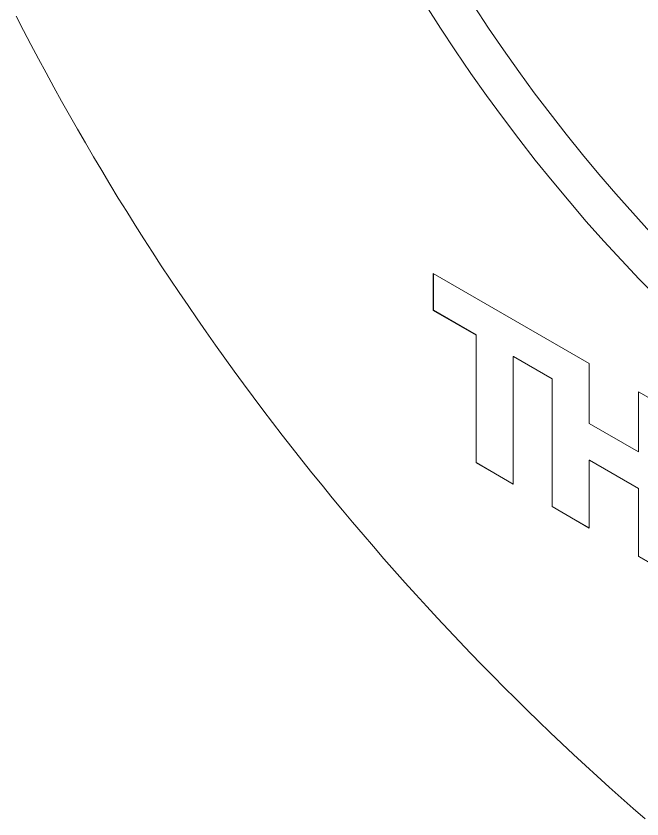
# Model space of a CAD drawing. Header units: inches. Extents: x 0.1 to 10.9, y 0.1 to 8.4.
# Drawn here: x 9.4189 to 9.7449, y 6.636 to 7.0544 of the extents above; entities that cross this region are included whole.
import ezdxf

# ---------------------------------------------------------------- set-up
doc = ezdxf.new("R2010")
doc.units = ezdxf.units.IN
doc.header["$MEASUREMENT"] = 0

msp = doc.modelspace()

# ---------------------------------------------------------------- linework, layer by layer
at = {"color": 7, "linetype": 'Continuous', "lineweight": 0}
for p, q in [((9.63621, 6.92022), (9.71743, 6.87334)), ((9.63621, 6.90101), (9.63621, 6.92022)), ((9.63632, 6.90107), (9.63632, 6.92016)), ((9.63632, 6.90107), (9.63621, 6.90101)), ((9.65845, 6.88817), (9.63621, 6.90101)), ((9.65856, 6.88823), (9.63632, 6.90107)), ((9.65856, 6.88823), (9.65845, 6.88817)), ((9.65845, 6.82165), (9.65845, 6.88817)), ((9.65856, 6.82171), (9.65856, 6.88823)), ((9.67798, 6.87702), (9.67787, 6.87696)), ((9.67787, 6.87696), (9.67787, 6.81044)), ((9.69802, 6.86533), (9.67787, 6.87696)), ((9.69812, 6.8654), (9.67798, 6.87702)), ((9.71743, 6.87334), (9.71743, 6.84212)), ((9.69812, 6.8654), (9.69802, 6.86533)), ((9.69802, 6.79881), (9.69802, 6.86533)), ((9.69812, 6.79887), (9.69812, 6.8654)), ((9.74301, 6.82735), (9.74301, 6.85857)), ((9.74301, 6.85857), (9.76243, 6.84736)), ((9.74312, 6.82741), (9.74312, 6.85851)), ((9.71743, 6.84212), (9.74301, 6.82735)), ((9.74312, 6.82741), (9.74301, 6.82735)), ((9.65856, 6.82171), (9.65845, 6.82165)), ((9.67787, 6.81044), (9.65845, 6.82165)), ((9.67787, 6.81056), (9.65856, 6.82171)), ((9.71754, 6.82297), (9.71743, 6.82291)), ((9.71743, 6.82291), (9.71743, 6.7876)), ((9.74301, 6.80814), (9.71743, 6.82291)), ((9.74312, 6.8082), (9.71754, 6.82297)), ((9.74312, 6.8082), (9.74301, 6.80814)), ((9.74301, 6.77283), (9.74301, 6.80814)), ((9.74312, 6.77289), (9.74312, 6.8082)), ((9.69812, 6.79887), (9.69802, 6.79881)), ((9.71743, 6.7876), (9.69802, 6.79881)), ((9.71743, 6.78772), (9.69812, 6.79887)), ((9.74312, 6.77289), (9.74301, 6.77283)), ((9.76243, 6.76162), (9.74301, 6.77283)), ((9.76243, 6.76174), (9.74312, 6.77289))]:
    msp.add_line(p, q, dxfattribs=at)
at = {"color": 7, "linetype": 'Continuous', "lineweight": 0, "flags": 128}
for points in [[(9.75289, 6.90771), (9.74348, 6.9173), (9.73417, 6.92712), (9.72496, 6.93716), (9.71586, 6.94741), (9.70688, 6.95787), (9.69802, 6.96853), (9.68929, 6.97938), (9.68069, 6.99041), (9.67224, 7.00162), (9.66393, 7.013), (9.65577, 7.02454), (9.64777, 7.03623), (9.63994, 7.04807), (9.63227, 7.06005)], [(9.6574, 7.05959), (9.66501, 7.04808), (9.67279, 7.03672), (9.68072, 7.0255), (9.6888, 7.01444), (9.69702, 7.00355), (9.70537, 6.99282), (9.71386, 6.98228), (9.72248, 6.97192), (9.73121, 6.96175), (9.74005, 6.95179), (9.74901, 6.94203)]]:
    msp.add_lwpolyline(points, dxfattribs=at)
at = {"color": 7, "linetype": 'Continuous', "lineweight": 0}
msp.add_arc((10.66041, 7.68933), 1.39445, 207.08687, 229.05584, dxfattribs=at)

doc.saveas('drawing.dxf')
